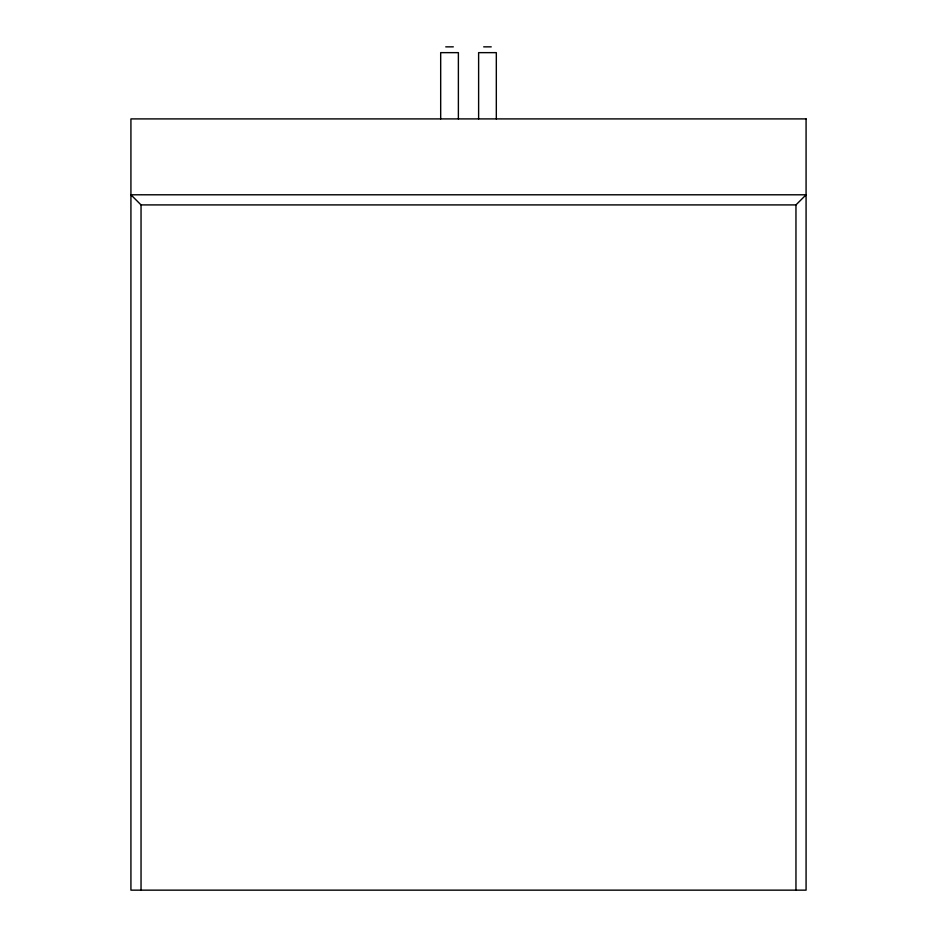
<?xml version="1.0" encoding="UTF-8"?>
<svg xmlns="http://www.w3.org/2000/svg" width="937" height="937" viewBox="0 0 937 937"><rect width="100%" height="100%" fill="white"/><g stroke="black" fill="none" stroke-linecap="round" stroke-linejoin="round"><path stroke-width="1.41" d="M795.958 890.15L795.958 204.91L806.078 194.791L130.922 194.791L141.042 204.91L141.042 890.15M445.754 46.85L453.321 46.85M483.679 46.85L491.246 46.85M141.042 204.91L795.958 204.91M496.317 118.905L496.317 52.648L478.62 52.648L478.62 118.905M458.38 118.905L458.38 52.648L440.683 52.648L440.683 118.905M806.078 118.905L130.922 118.905L130.922 890.15L806.078 890.15L806.078 118.905"/></g></svg>
